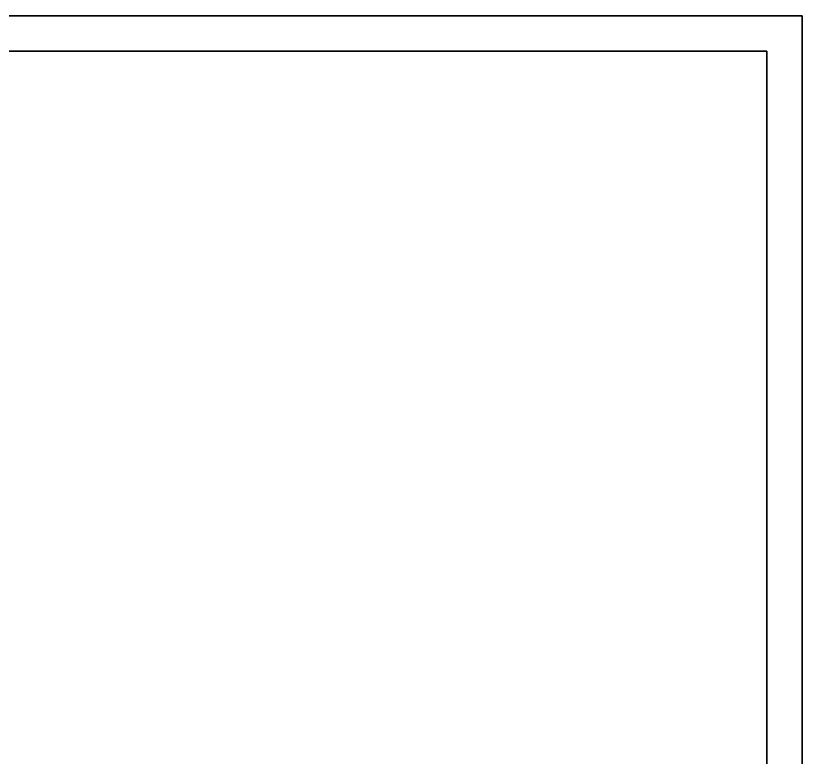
# Model space of a CAD drawing. Extents: x 631 to 1522, y -441 to -21.
# Drawn here: x 1299.5 to 1522.2, y -230.8 to -20.8 of the extents above; entities that cross this region are included whole.
import ezdxf

# ---------------------------------------------------------------- set-up
doc = ezdxf.new("R2010")
doc.units = 0
doc.header["$MEASUREMENT"] = 0
for name, color, linetype in [('GT_1', 7, 'Continuous'), ('内层矩形', 1, 'Continuous'), ('外层矩形', 1, 'Continuous')]:
    doc.layers.add(name, color=color, linetype=linetype)

msp = doc.modelspace()

# ---------------------------------------------------------------- linework, layer by layer
at = {"layer": 'GT_1'}
for p, q in [((1522.22, -20.81), (631.22, -20.81)), ((1522.22, -440.81), (1522.22, -20.81))]:
    msp.add_line(p, q, dxfattribs=at)
at = {"layer": 'GT_1', "color": 1}
for p, q in [((1512.22, -30.81), (656.22, -30.81)), ((1512.22, -430.81), (1512.22, -30.81))]:
    msp.add_line(p, q, dxfattribs=at)
at = {"layer": '内层矩形'}
msp.add_lwpolyline([(656.22, -30.81), (1512.22, -30.81), (1512.22, -430.81), (656.22, -430.81)], close=True, dxfattribs=at)
at = {"layer": '外层矩形'}
msp.add_lwpolyline([(631.22, -20.81), (1522.22, -20.81), (1522.22, -440.81), (631.22, -440.81)], close=True, dxfattribs=at)

doc.saveas('drawing.dxf')
